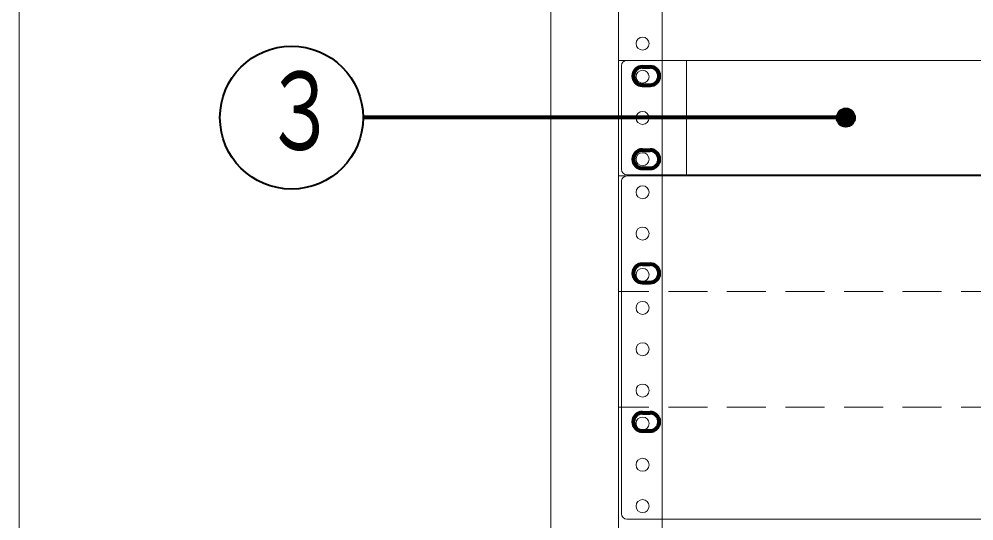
# Model space of a CAD drawing. Units: millimetres on the paper. Extents: x -400 to 400, y -280 to 280.
# Drawn here: x -128.99 to -99.64, y 139.98 to 155.43 of the extents above; entities that cross this region are included whole.
import ezdxf
from ezdxf.enums import TextEntityAlignment as Align

# ---------------------------------------------------------------- set-up
doc = ezdxf.new("R2010")
doc.units = ezdxf.units.MM
doc.linetypes.add('DASHED1', pattern=[1.8, 1.2, -0.6])
for name, color, linetype, lineweight in [('0-1_F-F_', 7, 'Continuous', 20), ('0-2_Defpoints', 2, 'Continuous', 80), ('0-3_WAKU-M', 7, 'Continuous', 20), ('0-6_moji1', 1, 'Continuous', 80)]:
    doc.layers.add(name, color=color, linetype=linetype, lineweight=lineweight)
doc.styles.add('ＭＳ ゴシック', font='')
doc.styles.get('ＭＳ ゴシック').set_extended_font_data('MS Gothic')

# ---------------------------------------------------------------- blocks, each defined once
blk = doc.blocks.new('EIA-D1-マウス')
at = {"layer": '0-6_moji1', "color": 7, "lineweight": 20}
for p, q in [((23.9, 0), (-23.9, 0)), ((-21.6, 0), (-21.6, -4.4)), ((-24.1, -0.2), (-24.1, -4.2)), ((-23.9, -4.4), (23.9, -4.4))]:
    blk.add_line(p, q, dxfattribs=at)
at = {"layer": '0-6_moji1'}
for p, q in [((-23.301, -0.25), (-23.001, -0.25)), ((-23.301, -0.95), (-23.001, -0.95)), ((-23.301, -3.45), (-23.001, -3.45)), ((-23.301, -4.15), (-23.001, -4.15))]:
    blk.add_line(p, q, dxfattribs=at)
at = {"layer": '0-6_moji1', "color": 7, "lineweight": 20}
for centre, start, end in [((-23.9, -0.2), 90, 180), ((-23.9, -4.2), 180, 270)]:
    blk.add_arc(centre, 0.2, start, end, dxfattribs=at)
at = {"layer": '0-6_moji1'}
for centre, start, end in [((-23.301, -0.6), 90, 270), ((-23.001, -0.6), 270, 90), ((-23.301, -3.8), 90, 270), ((-23.001, -3.8), 270, 90)]:
    blk.add_arc(centre, 0.35, start, end, dxfattribs=at)
blk = doc.blocks.new('3U-')
at = {"layer": '0-6_moji1', "color": 7, "lineweight": 20}
for p, q in [((23.9, 0), (-23.9, 0)), ((-24.1, -0.2), (-24.1, -13)), ((-23.9, -13.2), (23.9, -13.2))]:
    blk.add_line(p, q, dxfattribs=at)
at = {"layer": '0-6_moji1'}
for p, q in [((-23.301, -3.395), (-23.001, -3.395)), ((-23.301, -4.095), (-23.001, -4.095)), ((-23.301, -9.105), (-23.001, -9.105)), ((-23.301, -9.805), (-23.001, -9.805))]:
    blk.add_line(p, q, dxfattribs=at)
at = {"layer": '0-6_moji1', "color": 7, "lineweight": 20}
for centre, start, end in [((-23.9, -0.2), 90, 180), ((-23.9, -13), 180, 270)]:
    blk.add_arc(centre, 0.2, start, end, dxfattribs=at)
at = {"layer": '0-6_moji1'}
for centre, start, end in [((-23.301, -3.745), 90, 270), ((-23.001, -3.745), 270, 90), ((-23.301, -9.455), 90, 270), ((-23.001, -9.455), 270, 90)]:
    blk.add_arc(centre, 0.35, start, end, dxfattribs=at)
blk = doc.blocks.new('BP-3U-2')
at = {"layer": '0-6_moji1'}
blk.add_blockref('3U-', (0, 0), dxfattribs=at)
blk = doc.blocks.new('U20')
at = {"layer": '0-2_Defpoints', "color": 1}
for p, q in [((0, 0), (-14.84, 0)), ((-0.249, 0.025), (0.249, 0.025)), ((-0.238, 0.075), (0.238, 0.075)), ((-0.217, 0.125), (0.217, 0.125)), ((-0.179, 0.175), (0.179, 0.175)), ((-0.109, 0.225), (0.109, 0.225)), ((-0.249, -0.025), (0.249, -0.025)), ((-0.238, -0.075), (0.238, -0.075)), ((-0.217, -0.125), (0.217, -0.125)), ((-0.179, -0.175), (0.179, -0.175)), ((-0.109, -0.225), (0.109, -0.225))]:
    blk.add_line(p, q, dxfattribs=at)
blk.add_circle((0, 0), 0.25, dxfattribs=at)

msp = doc.modelspace()

# ---------------------------------------------------------------- linework, layer by layer
at = {"layer": '0-1_F-F_'}
msp.add_line((-109.226, 97.561), (-109.226, 168.075), dxfattribs=at)
at = {"layer": '0-1_F-F_', "linetype": 'DASHED1'}
for p, q in [((-71.833, 154.154), (-110.553, 154.154)), ((-71.833, 150.598), (-110.553, 150.598)), ((-71.833, 147.042), (-110.553, 147.042)), ((-71.833, 143.486), (-110.553, 143.486))]:
    msp.add_line(p, q, dxfattribs=at)
at = {"layer": '0-1_F-F_'}
for centre in [(-109.826, 154.67), (-109.826, 153.654), (-109.826, 152.383), (-109.826, 151.113), (-109.826, 150.096), (-109.826, 148.826), (-109.826, 147.555), (-109.826, 146.538), (-109.826, 145.268), (-109.826, 143.997), (-109.826, 142.981), (-109.826, 141.71), (-109.826, 140.439)]:
    msp.add_circle(centre, 0.2, dxfattribs=at)
at = {"layer": '0-2_Defpoints', "lineweight": 40}
msp.add_circle((-120.618, 152.394), 2.2, dxfattribs=at)
at = {"layer": '0-3_WAKU-M'}
msp.add_line((-128.993, 241.536), (-128.993, -238.464), dxfattribs=at)
at = {"layer": '0-6_moji1', "color": 7, "lineweight": 20}
for p, q in [((-110.563, 168.535), (-110.563, 97.1)), ((-112.644, 97.42), (-112.644, 168.295))]:
    msp.add_line(p, q, dxfattribs=at)

# ---------------------------------------------------------------- block references
at = {"layer": '0-2_Defpoints'}
msp.add_blockref('U20', (-103.578, 152.394), dxfattribs=at)
at = {"layer": '0-6_moji1', "xscale": 0.8, "yscale": 0.8}
for name, p in [('EIA-D1-マウス', (-91.193, 154.154)), ('BP-3U-2', (-91.193, 150.598))]:
    msp.add_blockref(name, p, dxfattribs=at)

# ---------------------------------------------------------------- texts
at = {"layer": '0-2_Defpoints', "style": 'ＭＳ ゴシック', "width": 0.7}
msp.add_text('３', height=2.405, dxfattribs=at).set_placement((-121.493, 150.681), align=Align.BOTTOM_LEFT)

doc.saveas('drawing.dxf')
